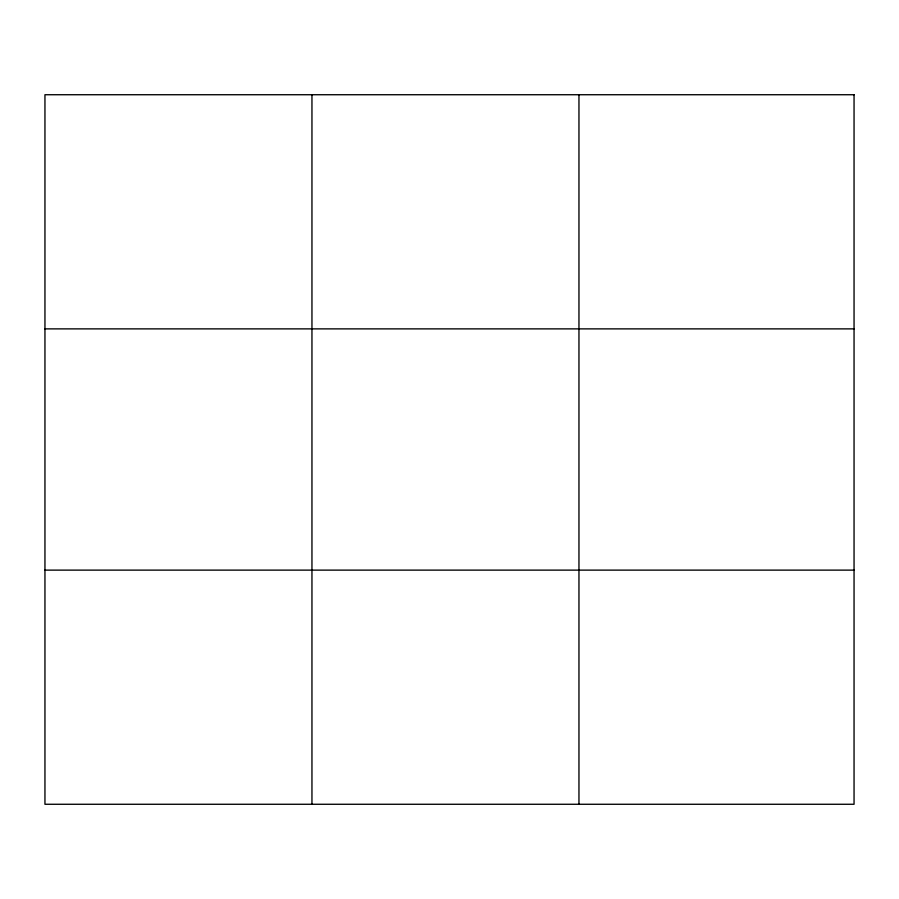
<?xml version="1.0" encoding="UTF-8"?>
<svg xmlns="http://www.w3.org/2000/svg" width="899" height="899" viewBox="0 0 899 899"><rect width="100%" height="100%" fill="white"/><g stroke="black" fill="none" stroke-linecap="round" stroke-linejoin="round"><path stroke-width="1.35" d="M311.953 94.732L311.953 804.268M578.956 94.732L578.956 804.268M44.95 328.877L854.05 328.877M44.95 570.123L854.05 570.123M854.05 94.732L854.05 804.268L44.95 804.268L44.95 94.732L854.05 94.732"/></g></svg>
